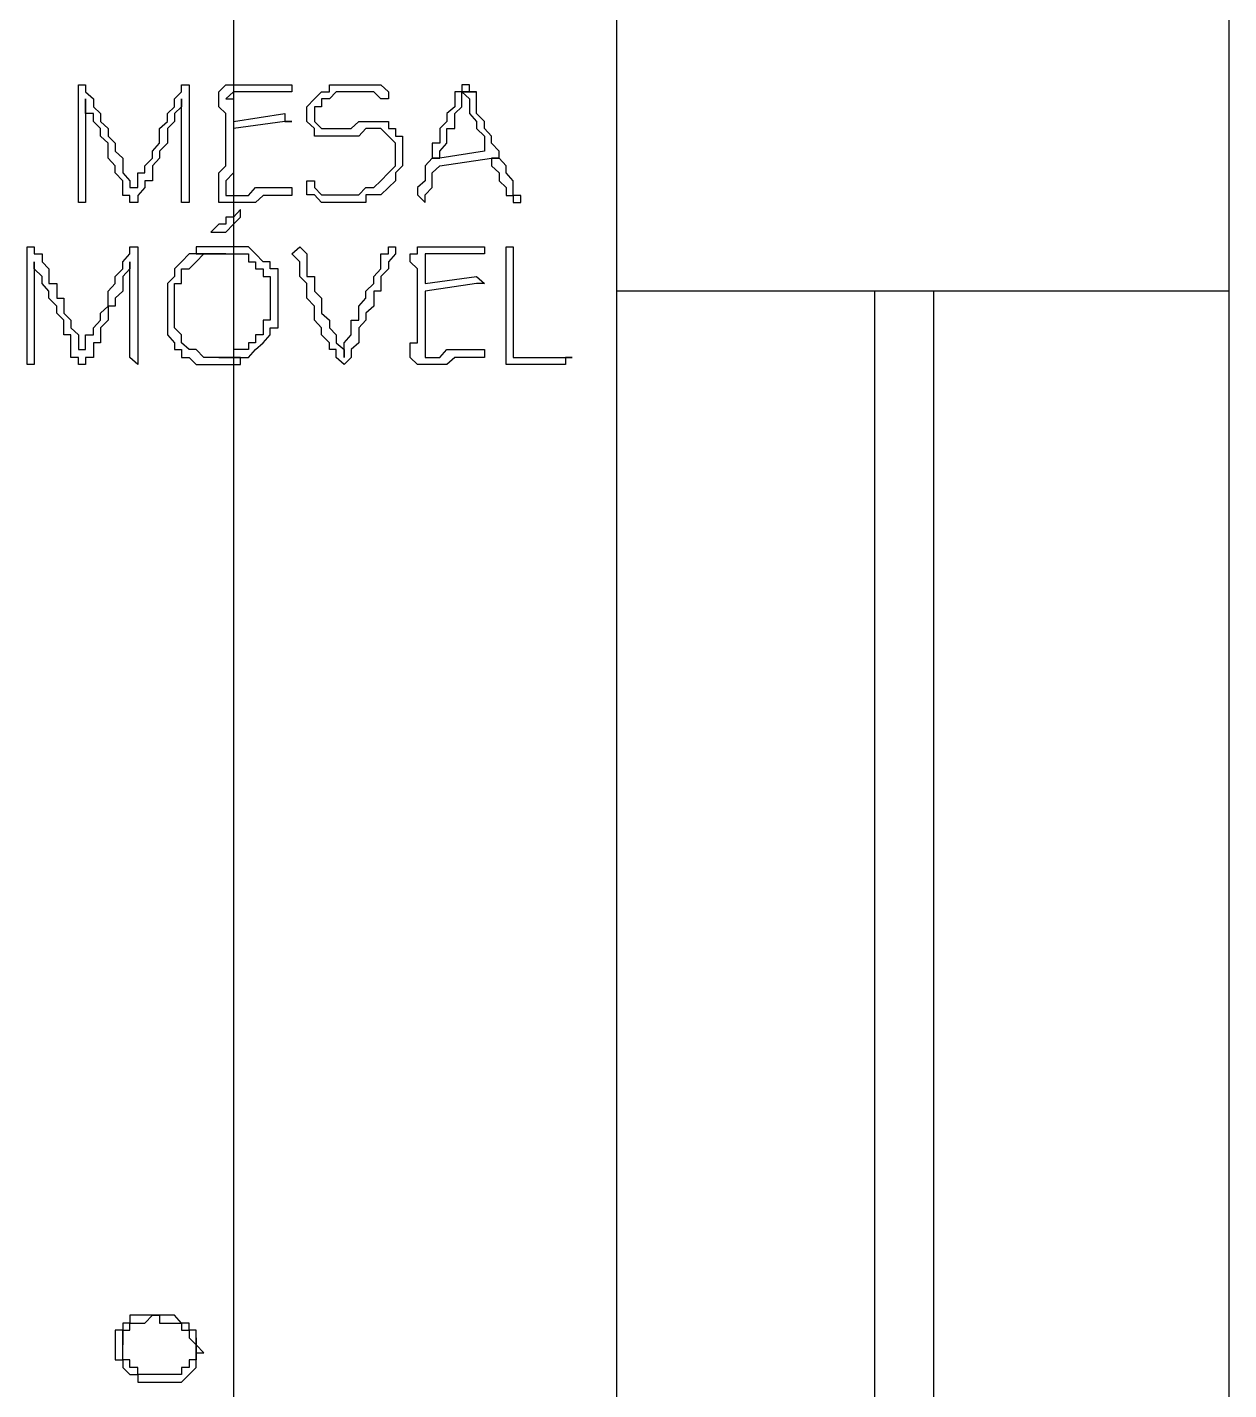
# Model space of a CAD drawing. Header units: millimetres. Extents: x -518.8 to -461.2, y 3.5 to 44.2.
# Drawn here: x -486.985 to -485.947, y 27.603 to 28.779 of the extents above; entities that cross this region are included whole.
import ezdxf

# ---------------------------------------------------------------- set-up
doc = ezdxf.new("R2010")
doc.units = ezdxf.units.MM
doc.header["$MEASUREMENT"] = 0
for name, color, linetype in [('10', 10, 'Continuous'), ('16', 16, 'Continuous'), ('8', 8, 'Continuous'), ('MYSOLIDS', 7, 'Continuous')]:
    doc.layers.add(name, color=color, linetype=linetype)

msp = doc.modelspace()

# ---------------------------------------------------------------- linework, layer by layer
at = {"layer": '10'}
for points in [[(-485.9474, 31.6451), (-485.9474, 28.5511)], [(-486.476, 29.5571), (-486.476, 28.5511)], [(-485.9474, 28.5511), (-486.476, 28.5511)]]:
    msp.add_lwpolyline(points, dxfattribs=at)
at = {"layer": '16'}
msp.add_lwpolyline([(-486.8068, 29.6082), (-486.8068, 25.4954)], dxfattribs=at)
at = {"layer": '8'}
for points in [[(-486.476, 28.5511), (-486.476, 26.5526)], [(-486.2534, 28.5511), (-486.2534, 26.5458)], [(-486.2023, 28.5511), (-486.2023, 26.5458)], [(-485.9474, 28.5511), (-485.9474, 26.5526)]]:
    msp.add_lwpolyline(points, dxfattribs=at)
at = {"layer": 'MYSOLIDS'}
for points in [[(-486.9346, 28.7172), (-486.9346, 28.7105), (-486.9346, 28.7045), (-486.9346, 28.6977), (-486.9346, 28.6977), (-486.9346, 28.6917), (-486.9346, 28.6849), (-486.9346, 28.6849), (-486.9346, 28.6789), (-486.9346, 28.6721), (-486.9346, 28.6721), (-486.9346, 28.6661), (-486.9346, 28.6661), (-486.9346, 28.6594), (-486.9346, 28.6533), (-486.9346, 28.6533), (-486.9346, 28.6466), (-486.9346, 28.6406), (-486.9346, 28.6406), (-486.9346, 28.6345), (-486.9346, 28.6278), (-486.9346, 28.6278), (-486.9406, 28.6278), (-486.9406, 28.6278), (-486.9406, 28.6278), (-486.9406, 28.6278), (-486.9406, 28.6345), (-486.9406, 28.6345), (-486.9406, 28.6345), (-486.9406, 28.6345), (-486.9406, 28.6406), (-486.9406, 28.6466), (-486.9406, 28.6466), (-486.9406, 28.6533), (-486.9406, 28.6594), (-486.9406, 28.6661), (-486.9406, 28.6661), (-486.9406, 28.6721), (-486.9406, 28.6789), (-486.9406, 28.6849), (-486.9406, 28.6849), (-486.9406, 28.6917), (-486.9406, 28.6977), (-486.9406, 28.7045), (-486.9406, 28.7045), (-486.9406, 28.7105), (-486.9406, 28.7172), (-486.9406, 28.7172), (-486.9406, 28.7172), (-486.9406, 28.7233), (-486.9406, 28.7233), (-486.9406, 28.7293), (-486.9406, 28.7293), (-486.9406, 28.7293), (-486.9406, 28.7293), (-486.9346, 28.7293), (-486.9346, 28.7233), (-486.9346, 28.7233), (-486.9278, 28.7172), (-486.9278, 28.7105), (-486.9278, 28.7105), (-486.9218, 28.7045), (-486.9218, 28.7045), (-486.9218, 28.6977), (-486.9218, 28.6977), (-486.9151, 28.6917), (-486.9151, 28.6849), (-486.9151, 28.6849), (-486.909, 28.6789), (-486.909, 28.6721), (-486.909, 28.6721), (-486.9023, 28.6661), (-486.9023, 28.6594), (-486.9023, 28.6594), (-486.9023, 28.6533), (-486.8963, 28.6466), (-486.8963, 28.6406), (-486.8963, 28.6406), (-486.8963, 28.6406), (-486.8895, 28.6406), (-486.8895, 28.6406), (-486.8895, 28.6466), (-486.8895, 28.6533), (-486.8835, 28.6533), (-486.8835, 28.6594), (-486.8835, 28.6594), (-486.8767, 28.6661), (-486.8767, 28.6721), (-486.8767, 28.6721), (-486.8707, 28.6789), (-486.8707, 28.6849), (-486.8707, 28.6917), (-486.8639, 28.6977), (-486.8639, 28.6977), (-486.8639, 28.7045), (-486.8579, 28.7105), (-486.8579, 28.7172), (-486.8579, 28.7172), (-486.8579, 28.7172), (-486.8519, 28.7233), (-486.8519, 28.7293), (-486.8519, 28.7293), (-486.8451, 28.7293), (-486.8451, 28.7293), (-486.8451, 28.7293), (-486.8451, 28.7293), (-486.8451, 28.7233), (-486.8451, 28.7233), (-486.8451, 28.6338), (-486.8451, 28.6278), (-486.8451, 28.6278), (-486.8451, 28.6278), (-486.8451, 28.6278), (-486.8519, 28.6278), (-486.8519, 28.6278), (-486.8519, 28.6338), (-486.8519, 28.6338), (-486.8519, 28.7172), (-486.8519, 28.7105), (-486.8579, 28.7045), (-486.8579, 28.6977), (-486.8639, 28.6917), (-486.8639, 28.6849), (-486.8639, 28.6789), (-486.8707, 28.6721), (-486.8707, 28.6721), (-486.8707, 28.6661), (-486.8767, 28.6594), (-486.8767, 28.6594), (-486.8767, 28.6533), (-486.8767, 28.6533), (-486.8767, 28.6466), (-486.8835, 28.6466), (-486.8835, 28.6466), (-486.8835, 28.6406), (-486.8895, 28.6338), (-486.8895, 28.6338), (-486.8895, 28.6278), (-486.8963, 28.6278), (-486.8963, 28.6278), (-486.8963, 28.6278), (-486.8963, 28.6278), (-486.8963, 28.6338), (-486.9023, 28.6338), (-486.9023, 28.6406), (-486.9023, 28.6406), (-486.9023, 28.6466), (-486.909, 28.6533), (-486.909, 28.6533), (-486.909, 28.6594), (-486.9151, 28.6661), (-486.9151, 28.6721), (-486.9151, 28.6721), (-486.9151, 28.6789), (-486.9218, 28.6849), (-486.9218, 28.6849), (-486.9218, 28.6917), (-486.9278, 28.6977), (-486.9278, 28.6977), (-486.9278, 28.7045), (-486.9346, 28.7045), (-486.9346, 28.7105), (-486.9346, 28.7105), (-486.9346, 28.7172), (-486.9346, 28.7172), (-486.9346, 28.7172), (-486.9346, 28.7172)], [(-486.8068, 28.6977), (-486.7624, 28.7045), (-486.7624, 28.7045), (-486.7624, 28.6977), (-486.7624, 28.6977), (-486.7564, 28.6977), (-486.7564, 28.6977), (-486.7624, 28.6977), (-486.7624, 28.6977), (-486.7624, 28.6977), (-486.7624, 28.6977), (-486.8068, 28.6917), (-486.8068, 28.6849), (-486.8068, 28.6849), (-486.8068, 28.6849), (-486.8068, 28.6849), (-486.8068, 28.6789), (-486.8068, 28.6789), (-486.8068, 28.6721), (-486.8068, 28.6661), (-486.8068, 28.6661), (-486.8068, 28.6594), (-486.8068, 28.6533), (-486.8068, 28.6533), (-486.8136, 28.6466), (-486.8136, 28.6406), (-486.8136, 28.6338), (-486.8136, 28.6338), (-486.8068, 28.6338), (-486.8008, 28.6338), (-486.794, 28.6338), (-486.794, 28.6338), (-486.788, 28.6406), (-486.7812, 28.6406), (-486.7812, 28.6406), (-486.7752, 28.6406), (-486.7684, 28.6406), (-486.7684, 28.6406), (-486.7624, 28.6406), (-486.7624, 28.6406), (-486.7564, 28.6406), (-486.7564, 28.6406), (-486.7564, 28.6338), (-486.7564, 28.6338), (-486.7564, 28.6338), (-486.7624, 28.6338), (-486.7684, 28.6338), (-486.7684, 28.6338), (-486.7752, 28.6338), (-486.7752, 28.6338), (-486.7812, 28.6338), (-486.788, 28.6278), (-486.794, 28.6278), (-486.794, 28.6278), (-486.8008, 28.6278), (-486.8068, 28.6278), (-486.8068, 28.6278), (-486.8136, 28.6278), (-486.8136, 28.6278), (-486.8196, 28.6278), (-486.8196, 28.6278), (-486.8196, 28.6338), (-486.8196, 28.6338), (-486.8196, 28.6406), (-486.8196, 28.6406), (-486.8196, 28.6466), (-486.8196, 28.6466), (-486.8196, 28.6533), (-486.8136, 28.6594), (-486.8136, 28.6661), (-486.8136, 28.6661), (-486.8136, 28.6721), (-486.8136, 28.6789), (-486.8136, 28.6789), (-486.8136, 28.6849), (-486.8136, 28.6917), (-486.8136, 28.6917), (-486.8136, 28.6977), (-486.8136, 28.7045), (-486.8196, 28.7105), (-486.8196, 28.7105), (-486.8196, 28.7172), (-486.8196, 28.7172), (-486.8196, 28.7233), (-486.8196, 28.7233), (-486.8196, 28.7233), (-486.8196, 28.7233), (-486.8136, 28.7293), (-486.8136, 28.7293), (-486.8068, 28.7293), (-486.8008, 28.7293), (-486.8008, 28.7293), (-486.794, 28.7293), (-486.794, 28.7293), (-486.788, 28.7293), (-486.788, 28.7293), (-486.7812, 28.7293), (-486.7752, 28.7293), (-486.7684, 28.7293), (-486.7684, 28.7293), (-486.7624, 28.7293), (-486.7624, 28.7293), (-486.7624, 28.7293), (-486.7564, 28.7293), (-486.7564, 28.7293), (-486.7564, 28.7233), (-486.7564, 28.7233), (-486.7564, 28.7233), (-486.7564, 28.7233), (-486.7624, 28.7233), (-486.7624, 28.7233), (-486.7684, 28.7233), (-486.7752, 28.7233), (-486.7812, 28.7233), (-486.788, 28.7233), (-486.794, 28.7233), (-486.8008, 28.7233), (-486.8008, 28.7233), (-486.8068, 28.7233), (-486.8136, 28.7172), (-486.8068, 28.7172), (-486.8068, 28.7105), (-486.8068, 28.7105), (-486.8068, 28.7045), (-486.8068, 28.6977), (-486.8068, 28.6977), (-486.8068, 28.6977), (-486.8068, 28.6977), (-486.8068, 28.6977)], [(-486.6797, 28.7172), (-486.6797, 28.7172), (-486.6797, 28.7172), (-486.6797, 28.7172), (-486.6797, 28.7172), (-486.6857, 28.7233), (-486.6857, 28.7233), (-486.6925, 28.7233), (-486.6985, 28.7233), (-486.6985, 28.7233), (-486.7053, 28.7233), (-486.7053, 28.7233), (-486.7113, 28.7233), (-486.7181, 28.7233), (-486.7181, 28.7233), (-486.7241, 28.7172), (-486.7308, 28.7172), (-486.7308, 28.7105), (-486.7369, 28.7105), (-486.7369, 28.7045), (-486.7369, 28.7045), (-486.7369, 28.6977), (-486.7308, 28.6917), (-486.7308, 28.6917), (-486.7241, 28.6917), (-486.7241, 28.6917), (-486.7181, 28.6917), (-486.7181, 28.6917), (-486.7113, 28.6917), (-486.7053, 28.6917), (-486.7053, 28.6917), (-486.6985, 28.6977), (-486.6925, 28.6977), (-486.6857, 28.6977), (-486.6857, 28.6977), (-486.6797, 28.6977), (-486.673, 28.6977), (-486.673, 28.6917), (-486.6669, 28.6917), (-486.6669, 28.6917), (-486.6669, 28.6849), (-486.6609, 28.6849), (-486.6609, 28.6789), (-486.6609, 28.6721), (-486.6609, 28.6721), (-486.6609, 28.6661), (-486.6609, 28.6594), (-486.6609, 28.6594), (-486.6669, 28.6533), (-486.6669, 28.6466), (-486.6669, 28.6466), (-486.673, 28.6406), (-486.673, 28.6406), (-486.673, 28.6406), (-486.6797, 28.6345), (-486.6857, 28.6345), (-486.6857, 28.6345), (-486.6925, 28.6345), (-486.6925, 28.6278), (-486.6985, 28.6278), (-486.7053, 28.6278), (-486.7113, 28.6278), (-486.7113, 28.6278), (-486.7181, 28.6278), (-486.7241, 28.6278), (-486.7241, 28.6278), (-486.7308, 28.6278), (-486.7369, 28.6345), (-486.7369, 28.6345), (-486.7436, 28.6345), (-486.7436, 28.6406), (-486.7436, 28.6406), (-486.7436, 28.6466), (-486.7436, 28.6466), (-486.7436, 28.6466), (-486.7436, 28.6466), (-486.7436, 28.6466), (-486.7369, 28.6466), (-486.7369, 28.6466), (-486.7369, 28.6406), (-486.7369, 28.6406), (-486.7369, 28.6406), (-486.7308, 28.6345), (-486.7308, 28.6345), (-486.7241, 28.6345), (-486.7181, 28.6345), (-486.7181, 28.6345), (-486.7113, 28.6345), (-486.7053, 28.6345), (-486.6985, 28.6345), (-486.6985, 28.6345), (-486.6925, 28.6406), (-486.6857, 28.6406), (-486.6857, 28.6406), (-486.6797, 28.6466), (-486.6797, 28.6466), (-486.6797, 28.6466), (-486.673, 28.6533), (-486.673, 28.6533), (-486.6669, 28.6594), (-486.6669, 28.6594), (-486.6669, 28.6661), (-486.6669, 28.6721), (-486.6669, 28.6789), (-486.6669, 28.6789), (-486.673, 28.6849), (-486.673, 28.6849), (-486.673, 28.6849), (-486.6797, 28.6917), (-486.6857, 28.6917), (-486.6857, 28.6917), (-486.6925, 28.6917), (-486.6925, 28.6917), (-486.6985, 28.6849), (-486.7053, 28.6849), (-486.7113, 28.6849), (-486.7113, 28.6849), (-486.7181, 28.6849), (-486.7241, 28.6849), (-486.7241, 28.6849), (-486.7308, 28.6849), (-486.7369, 28.6849), (-486.7369, 28.6917), (-486.7369, 28.6917), (-486.7436, 28.6977), (-486.7436, 28.7045), (-486.7436, 28.7045), (-486.7436, 28.7045), (-486.7436, 28.7105), (-486.7369, 28.7172), (-486.7369, 28.7172), (-486.7308, 28.7233), (-486.7308, 28.7233), (-486.7241, 28.7233), (-486.7241, 28.7293), (-486.7181, 28.7293), (-486.7113, 28.7293), (-486.7113, 28.7293), (-486.7053, 28.7293), (-486.6985, 28.7293), (-486.6985, 28.7293), (-486.6925, 28.7293), (-486.6857, 28.7293), (-486.6857, 28.7293), (-486.6797, 28.7293), (-486.673, 28.7233), (-486.673, 28.7233), (-486.673, 28.7172), (-486.673, 28.7172), (-486.673, 28.7172), (-486.6797, 28.7172), (-486.6797, 28.7172), (-486.6797, 28.7172), (-486.6797, 28.7172), (-486.6797, 28.7172)], [(-486.597, 28.7233), (-486.6098, 28.7233), (-486.603, 28.7172), (-486.603, 28.7105), (-486.603, 28.7105), (-486.603, 28.7045), (-486.597, 28.6977), (-486.597, 28.6977), (-486.597, 28.6917), (-486.597, 28.6917), (-486.5902, 28.6849), (-486.5902, 28.6789), (-486.5902, 28.6789), (-486.5902, 28.6721), (-486.6286, 28.6661), (-486.6354, 28.6661), (-486.6354, 28.6661), (-486.6414, 28.6594), (-486.6414, 28.6533), (-486.6414, 28.6533), (-486.6414, 28.6533), (-486.6414, 28.6466), (-486.6481, 28.6406), (-486.6481, 28.6345), (-486.6481, 28.6345), (-486.6481, 28.6345), (-486.6414, 28.6278), (-486.6414, 28.6278), (-486.6414, 28.6345), (-486.6414, 28.6345), (-486.6354, 28.6406), (-486.6354, 28.6466), (-486.6354, 28.6466), (-486.6354, 28.6533), (-486.6286, 28.6594), (-486.6286, 28.6594), (-486.5842, 28.6661), (-486.5775, 28.6661), (-486.5775, 28.6721), (-486.5775, 28.6721), (-486.5842, 28.6789), (-486.5842, 28.6849), (-486.5842, 28.6849), (-486.5902, 28.6917), (-486.5902, 28.6917), (-486.5902, 28.6977), (-486.5902, 28.6977), (-486.597, 28.7045), (-486.597, 28.7105), (-486.597, 28.7105), (-486.597, 28.7105), (-486.597, 28.7172), (-486.597, 28.7233), (-486.597, 28.7233)], [(-486.6098, 28.7293), (-486.6098, 28.7293), (-486.6098, 28.7293), (-486.6098, 28.7293), (-486.6098, 28.7233), (-486.6158, 28.7233), (-486.6158, 28.7172), (-486.6158, 28.7105), (-486.6226, 28.7045), (-486.6226, 28.6977), (-486.6286, 28.6917), (-486.6286, 28.6849), (-486.6286, 28.6849), (-486.6286, 28.6789), (-486.6354, 28.6789), (-486.6354, 28.6721), (-486.6354, 28.6661), (-486.6286, 28.6661), (-486.6286, 28.6721), (-486.6226, 28.6789), (-486.6226, 28.6789), (-486.6226, 28.6849), (-486.6226, 28.6917), (-486.6226, 28.6917), (-486.6158, 28.6917), (-486.6158, 28.6977), (-486.6158, 28.7045), (-486.6158, 28.7045), (-486.6098, 28.7105), (-486.6098, 28.7172), (-486.6098, 28.7233), (-486.597, 28.7233), (-486.603, 28.7233), (-486.603, 28.7293), (-486.6098, 28.7293), (-486.6098, 28.7293)], [(-486.5775, 28.6661), (-486.5842, 28.6661), (-486.5842, 28.6594), (-486.5842, 28.6594), (-486.5775, 28.6533), (-486.5775, 28.6466), (-486.5775, 28.6466), (-486.5714, 28.6406), (-486.5714, 28.6338), (-486.5654, 28.6338), (-486.5654, 28.6278), (-486.5654, 28.6278), (-486.5587, 28.6278), (-486.5587, 28.6338), (-486.5654, 28.6338), (-486.5654, 28.6406), (-486.5654, 28.6466), (-486.5714, 28.6533), (-486.5714, 28.6533), (-486.5714, 28.6594), (-486.5775, 28.6661), (-486.5775, 28.6661)], [(-486.8008, 28.6218), (-486.8008, 28.6218), (-486.8068, 28.615), (-486.8068, 28.615), (-486.8136, 28.615), (-486.8136, 28.609), (-486.8196, 28.609), (-486.8196, 28.609), (-486.8263, 28.6022), (-486.8263, 28.6022), (-486.8263, 28.6022), (-486.8263, 28.6022), (-486.8196, 28.6022), (-486.8196, 28.6022), (-486.8196, 28.6022), (-486.8136, 28.6022), (-486.8068, 28.609), (-486.8068, 28.609), (-486.8008, 28.615), (-486.8008, 28.615), (-486.8008, 28.615), (-486.8008, 28.6218), (-486.8008, 28.6218), (-486.8008, 28.6218), (-486.8008, 28.6218)], [(-486.979, 28.5766), (-486.979, 28.5706), (-486.979, 28.5639), (-486.979, 28.5578), (-486.979, 28.5578), (-486.979, 28.5511), (-486.979, 28.5451), (-486.979, 28.5451), (-486.979, 28.5383), (-486.979, 28.5323), (-486.979, 28.5323), (-486.979, 28.5263), (-486.979, 28.5263), (-486.979, 28.5195), (-486.979, 28.5135), (-486.979, 28.5135), (-486.979, 28.5067), (-486.979, 28.5007), (-486.979, 28.5007), (-486.979, 28.4939), (-486.979, 28.4879), (-486.979, 28.4879), (-486.985, 28.4879), (-486.985, 28.4879), (-486.985, 28.4879), (-486.985, 28.4879), (-486.985, 28.4939), (-486.985, 28.4939), (-486.985, 28.4939), (-486.985, 28.4939), (-486.985, 28.5007), (-486.985, 28.5067), (-486.985, 28.5067), (-486.985, 28.5135), (-486.985, 28.5195), (-486.985, 28.5263), (-486.985, 28.5263), (-486.985, 28.5323), (-486.985, 28.5383), (-486.985, 28.5451), (-486.985, 28.5511), (-486.985, 28.5511), (-486.985, 28.5578), (-486.985, 28.5639), (-486.985, 28.5639), (-486.985, 28.5706), (-486.985, 28.5766), (-486.985, 28.5766), (-486.985, 28.5766), (-486.985, 28.5834), (-486.985, 28.5834), (-486.985, 28.5894), (-486.985, 28.5894), (-486.985, 28.5894), (-486.985, 28.5894), (-486.979, 28.5894), (-486.979, 28.5834), (-486.9722, 28.5834), (-486.9722, 28.5766), (-486.9722, 28.5766), (-486.9662, 28.5706), (-486.9662, 28.5639), (-486.9662, 28.5639), (-486.9662, 28.5578), (-486.9594, 28.5578), (-486.9594, 28.5511), (-486.9594, 28.5451), (-486.9534, 28.5451), (-486.9534, 28.5383), (-486.9534, 28.5323), (-486.9534, 28.5323), (-486.9474, 28.5263), (-486.9474, 28.5195), (-486.9474, 28.5195), (-486.9406, 28.5135), (-486.9406, 28.5067), (-486.9406, 28.5007), (-486.9406, 28.5007), (-486.9406, 28.5007), (-486.9346, 28.5007), (-486.9346, 28.5067), (-486.9346, 28.5067), (-486.9346, 28.5135), (-486.9278, 28.5135), (-486.9278, 28.5195), (-486.9278, 28.5195), (-486.9218, 28.5263), (-486.9218, 28.5323), (-486.9218, 28.5323), (-486.9151, 28.5383), (-486.9151, 28.5451), (-486.9151, 28.5511), (-486.909, 28.5578), (-486.909, 28.5578), (-486.909, 28.5639), (-486.9023, 28.5706), (-486.9023, 28.5766), (-486.9023, 28.5766), (-486.9023, 28.5766), (-486.8963, 28.5834), (-486.8963, 28.5894), (-486.8963, 28.5894), (-486.8895, 28.5894), (-486.8895, 28.5894), (-486.8895, 28.5894), (-486.8895, 28.5894), (-486.8895, 28.5834), (-486.8895, 28.5834), (-486.8895, 28.4939), (-486.8895, 28.4879), (-486.8895, 28.4879), (-486.8895, 28.4879), (-486.8895, 28.4879), (-486.8895, 28.4879), (-486.8895, 28.4879), (-486.8963, 28.4939), (-486.8963, 28.4939), (-486.8963, 28.5766), (-486.8963, 28.5706), (-486.9023, 28.5639), (-486.9023, 28.5578), (-486.9023, 28.5511), (-486.909, 28.5451), (-486.909, 28.5383), (-486.9151, 28.5383), (-486.9151, 28.5323), (-486.9151, 28.5263), (-486.9151, 28.5263), (-486.9218, 28.5195), (-486.9218, 28.5135), (-486.9218, 28.5135), (-486.9218, 28.5067), (-486.9278, 28.5067), (-486.9278, 28.5067), (-486.9278, 28.5007), (-486.9278, 28.4939), (-486.9346, 28.4939), (-486.9346, 28.4879), (-486.9406, 28.4879), (-486.9406, 28.4879), (-486.9406, 28.4879), (-486.9406, 28.4879), (-486.9406, 28.4939), (-486.9474, 28.4939), (-486.9474, 28.5007), (-486.9474, 28.5007), (-486.9474, 28.5067), (-486.9474, 28.5135), (-486.9534, 28.5135), (-486.9534, 28.5195), (-486.9534, 28.5263), (-486.9594, 28.5323), (-486.9594, 28.5323), (-486.9594, 28.5383), (-486.9662, 28.5451), (-486.9662, 28.5451), (-486.9662, 28.5511), (-486.9722, 28.5578), (-486.9722, 28.5578), (-486.9722, 28.5639), (-486.9722, 28.5639), (-486.979, 28.5706), (-486.979, 28.5706), (-486.979, 28.5766), (-486.979, 28.5766), (-486.979, 28.5766), (-486.979, 28.5766)], [(-486.8136, 28.5894), (-486.8136, 28.5894), (-486.8196, 28.5894), (-486.8263, 28.5894), (-486.8324, 28.5894), (-486.8324, 28.5894), (-486.8391, 28.5894), (-486.8391, 28.5834), (-486.8136, 28.5834), (-486.8136, 28.5834), (-486.8068, 28.5834), (-486.8068, 28.5834), (-486.8008, 28.5834), (-486.794, 28.5834), (-486.794, 28.5766), (-486.788, 28.5766), (-486.788, 28.5706), (-486.788, 28.5706), (-486.7812, 28.5706), (-486.7812, 28.5639), (-486.7752, 28.5639), (-486.7752, 28.5578), (-486.7752, 28.5511), (-486.7752, 28.5511), (-486.7752, 28.5451), (-486.7752, 28.5451), (-486.7752, 28.5383), (-486.7752, 28.5323), (-486.7752, 28.5263), (-486.7812, 28.5263), (-486.7812, 28.5195), (-486.7812, 28.5195), (-486.7812, 28.5135), (-486.788, 28.5135), (-486.788, 28.5067), (-486.794, 28.5067), (-486.794, 28.5007), (-486.8008, 28.5007), (-486.8068, 28.5007), (-486.8068, 28.4939), (-486.8136, 28.4939), (-486.8196, 28.4939), (-486.8196, 28.4939), (-486.8008, 28.4939), (-486.794, 28.4939), (-486.788, 28.5007), (-486.788, 28.5007), (-486.788, 28.5007), (-486.7812, 28.5067), (-486.7812, 28.5067), (-486.7752, 28.5135), (-486.7752, 28.5195), (-486.7684, 28.5195), (-486.7684, 28.5195), (-486.7684, 28.5263), (-486.7684, 28.5323), (-486.7684, 28.5383), (-486.7684, 28.5383), (-486.7684, 28.5451), (-486.7684, 28.5451), (-486.7684, 28.5511), (-486.7684, 28.5578), (-486.7684, 28.5578), (-486.7684, 28.5639), (-486.7684, 28.5706), (-486.7752, 28.5706), (-486.7752, 28.5766), (-486.7812, 28.5766), (-486.7812, 28.5766), (-486.788, 28.5834), (-486.788, 28.5834), (-486.794, 28.5894), (-486.794, 28.5894), (-486.8008, 28.5894), (-486.8068, 28.5894), (-486.8068, 28.5894), (-486.8136, 28.5894), (-486.8136, 28.5894)], [(-486.7113, 28.4939), (-486.7113, 28.5007), (-486.7113, 28.5067), (-486.7053, 28.5135), (-486.7053, 28.5135), (-486.7053, 28.5195), (-486.7053, 28.5263), (-486.6985, 28.5263), (-486.6985, 28.5323), (-486.6985, 28.5383), (-486.6985, 28.5383), (-486.6925, 28.5451), (-486.6925, 28.5451), (-486.6925, 28.5511), (-486.6857, 28.5578), (-486.6857, 28.5578), (-486.6857, 28.5639), (-486.6797, 28.5706), (-486.6797, 28.5706), (-486.6797, 28.5766), (-486.6797, 28.5834), (-486.673, 28.5834), (-486.673, 28.5894), (-486.673, 28.5894), (-486.6669, 28.5894), (-486.6669, 28.5894), (-486.6669, 28.5894), (-486.6669, 28.5834), (-486.6669, 28.5834), (-486.6669, 28.5834), (-486.6669, 28.5834), (-486.673, 28.5766), (-486.673, 28.5706), (-486.6797, 28.5639), (-486.6797, 28.5639), (-486.6797, 28.5578), (-486.6797, 28.5511), (-486.6857, 28.5511), (-486.6857, 28.5451), (-486.6857, 28.5383), (-486.6857, 28.5383), (-486.6925, 28.5323), (-486.6925, 28.5323), (-486.6925, 28.5263), (-486.6985, 28.5195), (-486.6985, 28.5135), (-486.6985, 28.5135), (-486.6985, 28.5067), (-486.7053, 28.5007), (-486.7053, 28.5007), (-486.7053, 28.4939), (-486.7053, 28.4939), (-486.7053, 28.4939), (-486.7053, 28.4939), (-486.7113, 28.4879), (-486.7113, 28.4879), (-486.7113, 28.4879), (-486.7113, 28.4879), (-486.7113, 28.4879), (-486.7181, 28.4939), (-486.7181, 28.4939), (-486.7181, 28.5007), (-486.7241, 28.5007), (-486.7241, 28.5067), (-486.7241, 28.5067), (-486.7308, 28.5135), (-486.7308, 28.5195), (-486.7308, 28.5195), (-486.7369, 28.5263), (-486.7369, 28.5323), (-486.7369, 28.5323), (-486.7369, 28.5383), (-486.7369, 28.5383), (-486.7436, 28.5451), (-486.7436, 28.5511), (-486.7436, 28.5511), (-486.7436, 28.5578), (-486.7496, 28.5639), (-486.7496, 28.5639), (-486.7496, 28.5706), (-486.7496, 28.5766), (-486.7496, 28.5766), (-486.7496, 28.5766), (-486.7564, 28.5834), (-486.7564, 28.5834), (-486.7496, 28.5894), (-486.7496, 28.5894), (-486.7496, 28.5894), (-486.7496, 28.5894), (-486.7496, 28.5894), (-486.7436, 28.5834), (-486.7436, 28.5834), (-486.7436, 28.5766), (-486.7436, 28.5766), (-486.7436, 28.5706), (-486.7436, 28.5639), (-486.7369, 28.5639), (-486.7369, 28.5578), (-486.7369, 28.5511), (-486.7369, 28.5511), (-486.7308, 28.5451), (-486.7308, 28.5383), (-486.7308, 28.5383), (-486.7308, 28.5323), (-486.7241, 28.5263), (-486.7241, 28.5263), (-486.7241, 28.5195), (-486.7181, 28.5135), (-486.7181, 28.5067), (-486.7181, 28.5067), (-486.7113, 28.5007), (-486.7113, 28.5007), (-486.7113, 28.4939), (-486.7113, 28.4939), (-486.7113, 28.4939), (-486.7113, 28.4939)], [(-486.6414, 28.5578), (-486.597, 28.5639), (-486.597, 28.5639), (-486.597, 28.5639), (-486.597, 28.5639), (-486.5902, 28.5578), (-486.5902, 28.5578), (-486.5902, 28.5578), (-486.5902, 28.5578), (-486.597, 28.5578), (-486.597, 28.5578), (-486.6414, 28.5511), (-486.6414, 28.5451), (-486.6414, 28.5451), (-486.6414, 28.5451), (-486.6414, 28.5451), (-486.6414, 28.5383), (-486.6414, 28.5383), (-486.6414, 28.5323), (-486.6414, 28.5263), (-486.6414, 28.5263), (-486.6414, 28.5195), (-486.6414, 28.5195), (-486.6414, 28.5135), (-486.6414, 28.5067), (-486.6414, 28.5007), (-486.6414, 28.4939), (-486.6414, 28.4939), (-486.6414, 28.4939), (-486.6354, 28.4939), (-486.6286, 28.4939), (-486.6226, 28.5007), (-486.6226, 28.5007), (-486.6158, 28.5007), (-486.6158, 28.5007), (-486.6098, 28.5007), (-486.603, 28.5007), (-486.603, 28.5007), (-486.597, 28.5007), (-486.597, 28.5007), (-486.5902, 28.5007), (-486.5902, 28.5007), (-486.5902, 28.4939), (-486.5902, 28.4939), (-486.5902, 28.4939), (-486.597, 28.4939), (-486.603, 28.4939), (-486.603, 28.4939), (-486.6098, 28.4939), (-486.6098, 28.4939), (-486.6158, 28.4939), (-486.6226, 28.4879), (-486.6286, 28.4879), (-486.6286, 28.4879), (-486.6354, 28.4879), (-486.6414, 28.4879), (-486.6414, 28.4879), (-486.6481, 28.4879), (-486.6481, 28.4879), (-486.6481, 28.4879), (-486.6481, 28.4879), (-486.6542, 28.4939), (-486.6542, 28.4939), (-486.6542, 28.5007), (-486.6542, 28.5007), (-486.6542, 28.5067), (-486.6481, 28.5067), (-486.6481, 28.5135), (-486.6481, 28.5195), (-486.6481, 28.5263), (-486.6481, 28.5263), (-486.6481, 28.5323), (-486.6481, 28.5383), (-486.6481, 28.5383), (-486.6481, 28.5451), (-486.6481, 28.5511), (-486.6481, 28.5511), (-486.6481, 28.5578), (-486.6481, 28.5639), (-486.6481, 28.5706), (-486.6481, 28.5706), (-486.6542, 28.5766), (-486.6542, 28.5834), (-486.6542, 28.5834), (-486.6542, 28.5834), (-486.6481, 28.5834), (-486.6481, 28.5834), (-486.6481, 28.5894), (-486.6481, 28.5894), (-486.6414, 28.5894), (-486.6354, 28.5894), (-486.6286, 28.5894), (-486.6286, 28.5894), (-486.6286, 28.5894), (-486.6226, 28.5894), (-486.6158, 28.5894), (-486.6158, 28.5894), (-486.6098, 28.5894), (-486.603, 28.5894), (-486.597, 28.5894), (-486.597, 28.5894), (-486.5902, 28.5894), (-486.5902, 28.5894), (-486.5902, 28.5894), (-486.5902, 28.5894), (-486.5902, 28.5894), (-486.5902, 28.5894), (-486.5902, 28.5834), (-486.5902, 28.5834), (-486.597, 28.5834), (-486.597, 28.5834), (-486.603, 28.5834), (-486.6098, 28.5834), (-486.6158, 28.5834), (-486.6226, 28.5834), (-486.6286, 28.5834), (-486.6354, 28.5834), (-486.6354, 28.5834), (-486.6414, 28.5834), (-486.6414, 28.5834), (-486.6414, 28.5766), (-486.6414, 28.5706), (-486.6414, 28.5706), (-486.6414, 28.5639), (-486.6414, 28.5578), (-486.6414, 28.5578), (-486.6414, 28.5578), (-486.6414, 28.5578), (-486.6414, 28.5578)], [(-486.5654, 28.4939), (-486.5587, 28.4939), (-486.5527, 28.4939), (-486.5459, 28.4939), (-486.5459, 28.4939), (-486.5399, 28.4939), (-486.5399, 28.4939), (-486.5331, 28.4939), (-486.5271, 28.4939), (-486.5203, 28.4939), (-486.5203, 28.4939), (-486.5203, 28.4939), (-486.5203, 28.4939), (-486.5143, 28.4939), (-486.5143, 28.4939), (-486.5203, 28.4939), (-486.5203, 28.4879), (-486.5271, 28.4879), (-486.5331, 28.4879), (-486.5331, 28.4879), (-486.5331, 28.4879), (-486.5399, 28.4879), (-486.5459, 28.4879), (-486.5527, 28.4879), (-486.5527, 28.4879), (-486.5587, 28.4879), (-486.5654, 28.4879), (-486.5654, 28.4879), (-486.5654, 28.4879), (-486.5714, 28.4879), (-486.5714, 28.4879), (-486.5714, 28.4939), (-486.5714, 28.4939), (-486.5714, 28.5007), (-486.5714, 28.5007), (-486.5714, 28.5007), (-486.5714, 28.5067), (-486.5714, 28.5135), (-486.5714, 28.5135), (-486.5714, 28.5195), (-486.5714, 28.5263), (-486.5714, 28.5323), (-486.5714, 28.5323), (-486.5714, 28.5383), (-486.5714, 28.5451), (-486.5714, 28.5451), (-486.5714, 28.5511), (-486.5714, 28.5578), (-486.5714, 28.5578), (-486.5714, 28.5639), (-486.5714, 28.5706), (-486.5714, 28.5766), (-486.5714, 28.5766), (-486.5714, 28.5834), (-486.5714, 28.5834), (-486.5714, 28.5894), (-486.5714, 28.5894), (-486.5654, 28.5894), (-486.5654, 28.5894), (-486.5654, 28.5894), (-486.5654, 28.5894), (-486.5654, 28.5834), (-486.5654, 28.5834), (-486.5654, 28.5834), (-486.5654, 28.5766), (-486.5654, 28.5706), (-486.5654, 28.5706), (-486.5654, 28.5639), (-486.5654, 28.5578), (-486.5654, 28.5578), (-486.5654, 28.5511), (-486.5654, 28.5451), (-486.5654, 28.5383), (-486.5654, 28.5383), (-486.5654, 28.5323), (-486.5654, 28.5323), (-486.5654, 28.5263), (-486.5654, 28.5195), (-486.5654, 28.5135), (-486.5654, 28.5135), (-486.5654, 28.5135), (-486.5654, 28.5067), (-486.5654, 28.5007), (-486.5654, 28.4939), (-486.5654, 28.4939), (-486.5654, 28.4939), (-486.5654, 28.4939), (-486.5654, 28.4939)], [(-486.8391, 28.5834), (-486.8451, 28.5834), (-486.8519, 28.5766), (-486.8519, 28.5766), (-486.8519, 28.5766), (-486.8579, 28.5706), (-486.8579, 28.5706), (-486.8579, 28.5639), (-486.8639, 28.5578), (-486.8639, 28.5578), (-486.8639, 28.5511), (-486.8639, 28.5451), (-486.8639, 28.5383), (-486.8639, 28.5383), (-486.8639, 28.5323), (-486.8639, 28.5263), (-486.8639, 28.5263), (-486.8639, 28.5195), (-486.8639, 28.5135), (-486.8639, 28.5135), (-486.8579, 28.5067), (-486.8579, 28.5007), (-486.8519, 28.5007), (-486.8519, 28.5007), (-486.8519, 28.4939), (-486.8451, 28.4939), (-486.8391, 28.4879), (-486.8391, 28.4879), (-486.8324, 28.4879), (-486.8263, 28.4879), (-486.8196, 28.4879), (-486.8196, 28.4879), (-486.8136, 28.4879), (-486.8136, 28.4879), (-486.8068, 28.4879), (-486.8008, 28.4879), (-486.8008, 28.4939), (-486.8008, 28.4939), (-486.8196, 28.4939), (-486.8263, 28.4939), (-486.8324, 28.4939), (-486.8324, 28.4939), (-486.8391, 28.5007), (-486.8391, 28.5007), (-486.8451, 28.5007), (-486.8519, 28.5067), (-486.8519, 28.5067), (-486.8519, 28.5067), (-486.8519, 28.5135), (-486.8579, 28.5195), (-486.8579, 28.5195), (-486.8579, 28.5263), (-486.8579, 28.5323), (-486.8579, 28.5383), (-486.8579, 28.5383), (-486.8579, 28.5451), (-486.8579, 28.5451), (-486.8579, 28.5511), (-486.8579, 28.5578), (-486.8519, 28.5578), (-486.8519, 28.5639), (-486.8519, 28.5706), (-486.8451, 28.5706), (-486.8451, 28.5706), (-486.8391, 28.5766), (-486.8391, 28.5766), (-486.8324, 28.5834), (-486.8263, 28.5834), (-486.8263, 28.5834), (-486.8196, 28.5834), (-486.8136, 28.5834), (-486.8391, 28.5834), (-486.8391, 28.5834)], [(-486.9023, 27.6541), (-486.9023, 27.6413), (-486.9023, 27.6413), (-486.9023, 27.6473), (-486.9023, 27.6473), (-486.9023, 27.6541), (-486.8963, 27.6541), (-486.8963, 27.6601), (-486.8963, 27.6601), (-486.8895, 27.6601), (-486.8895, 27.6601), (-486.8895, 27.6601), (-486.8835, 27.6601), (-486.8767, 27.6669), (-486.8767, 27.6669), (-486.8767, 27.6669), (-486.8707, 27.6669), (-486.8707, 27.6601), (-486.8639, 27.6601), (-486.8639, 27.6601), (-486.8639, 27.6601), (-486.8579, 27.6601), (-486.8579, 27.6601), (-486.8519, 27.6601), (-486.8519, 27.6541), (-486.8519, 27.6541), (-486.8451, 27.6541), (-486.8451, 27.6473), (-486.8451, 27.6473), (-486.8451, 27.6473), (-486.8391, 27.6413), (-486.8391, 27.6413), (-486.8391, 27.6345), (-486.8391, 27.6473), (-486.8391, 27.6541), (-486.8451, 27.6541), (-486.8451, 27.6541), (-486.8451, 27.6601), (-486.8519, 27.6601), (-486.8519, 27.6601), (-486.8579, 27.6669), (-486.8579, 27.6669), (-486.8639, 27.6669), (-486.8639, 27.6669), (-486.8639, 27.6669), (-486.8707, 27.6669), (-486.8767, 27.6669), (-486.8767, 27.6669), (-486.8767, 27.6669), (-486.8835, 27.6669), (-486.8835, 27.6669), (-486.8895, 27.6669), (-486.8895, 27.6669), (-486.8963, 27.6669), (-486.8963, 27.6601), (-486.9023, 27.6601), (-486.9023, 27.6601), (-486.9023, 27.6601), (-486.9023, 27.6541), (-486.9023, 27.6541)], [(-486.909, 27.6413), (-486.909, 27.6413), (-486.909, 27.6345), (-486.909, 27.6345), (-486.909, 27.6285), (-486.9023, 27.6285), (-486.9023, 27.6218), (-486.9023, 27.6218), (-486.8963, 27.6157), (-486.8963, 27.6157), (-486.8963, 27.6157), (-486.8895, 27.6157), (-486.8895, 27.609), (-486.8835, 27.609), (-486.8835, 27.609), (-486.8835, 27.609), (-486.8767, 27.609), (-486.8767, 27.609), (-486.8707, 27.609), (-486.8707, 27.609), (-486.8707, 27.609), (-486.8639, 27.609), (-486.8579, 27.609), (-486.8579, 27.609), (-486.8579, 27.609), (-486.8519, 27.609), (-486.8519, 27.609), (-486.8451, 27.6157), (-486.8451, 27.6157), (-486.8451, 27.6157), (-486.8391, 27.6218), (-486.8391, 27.6218), (-486.8391, 27.6285), (-486.8391, 27.6285), (-486.8391, 27.6285), (-486.8391, 27.6345), (-486.8324, 27.6345), (-486.8391, 27.6413), (-486.8391, 27.6413), (-486.8391, 27.6473), (-486.8391, 27.6473), (-486.8391, 27.6473), (-486.8391, 27.6345), (-486.8391, 27.6345), (-486.8391, 27.6345), (-486.8391, 27.6285), (-486.8451, 27.6285), (-486.8451, 27.6218), (-486.8451, 27.6218), (-486.8519, 27.6218), (-486.8519, 27.6157), (-486.8519, 27.6157), (-486.8579, 27.6157), (-486.8579, 27.6157), (-486.8639, 27.6157), (-486.8639, 27.6157), (-486.8707, 27.6157), (-486.8707, 27.6157), (-486.8707, 27.6157), (-486.8767, 27.6157), (-486.8767, 27.6157), (-486.8835, 27.6157), (-486.8835, 27.6157), (-486.8895, 27.6157), (-486.8895, 27.6218), (-486.8963, 27.6218), (-486.8963, 27.6218), (-486.8963, 27.6218), (-486.8963, 27.6285), (-486.9023, 27.6285), (-486.9023, 27.6285), (-486.9023, 27.6345), (-486.9023, 27.6345), (-486.9023, 27.6413), (-486.9023, 27.6541), (-486.9023, 27.6541), (-486.909, 27.6541), (-486.909, 27.6473), (-486.909, 27.6473), (-486.909, 27.6413), (-486.909, 27.6413)]]:
    msp.add_lwpolyline(points, dxfattribs=at)

doc.saveas('drawing.dxf')
